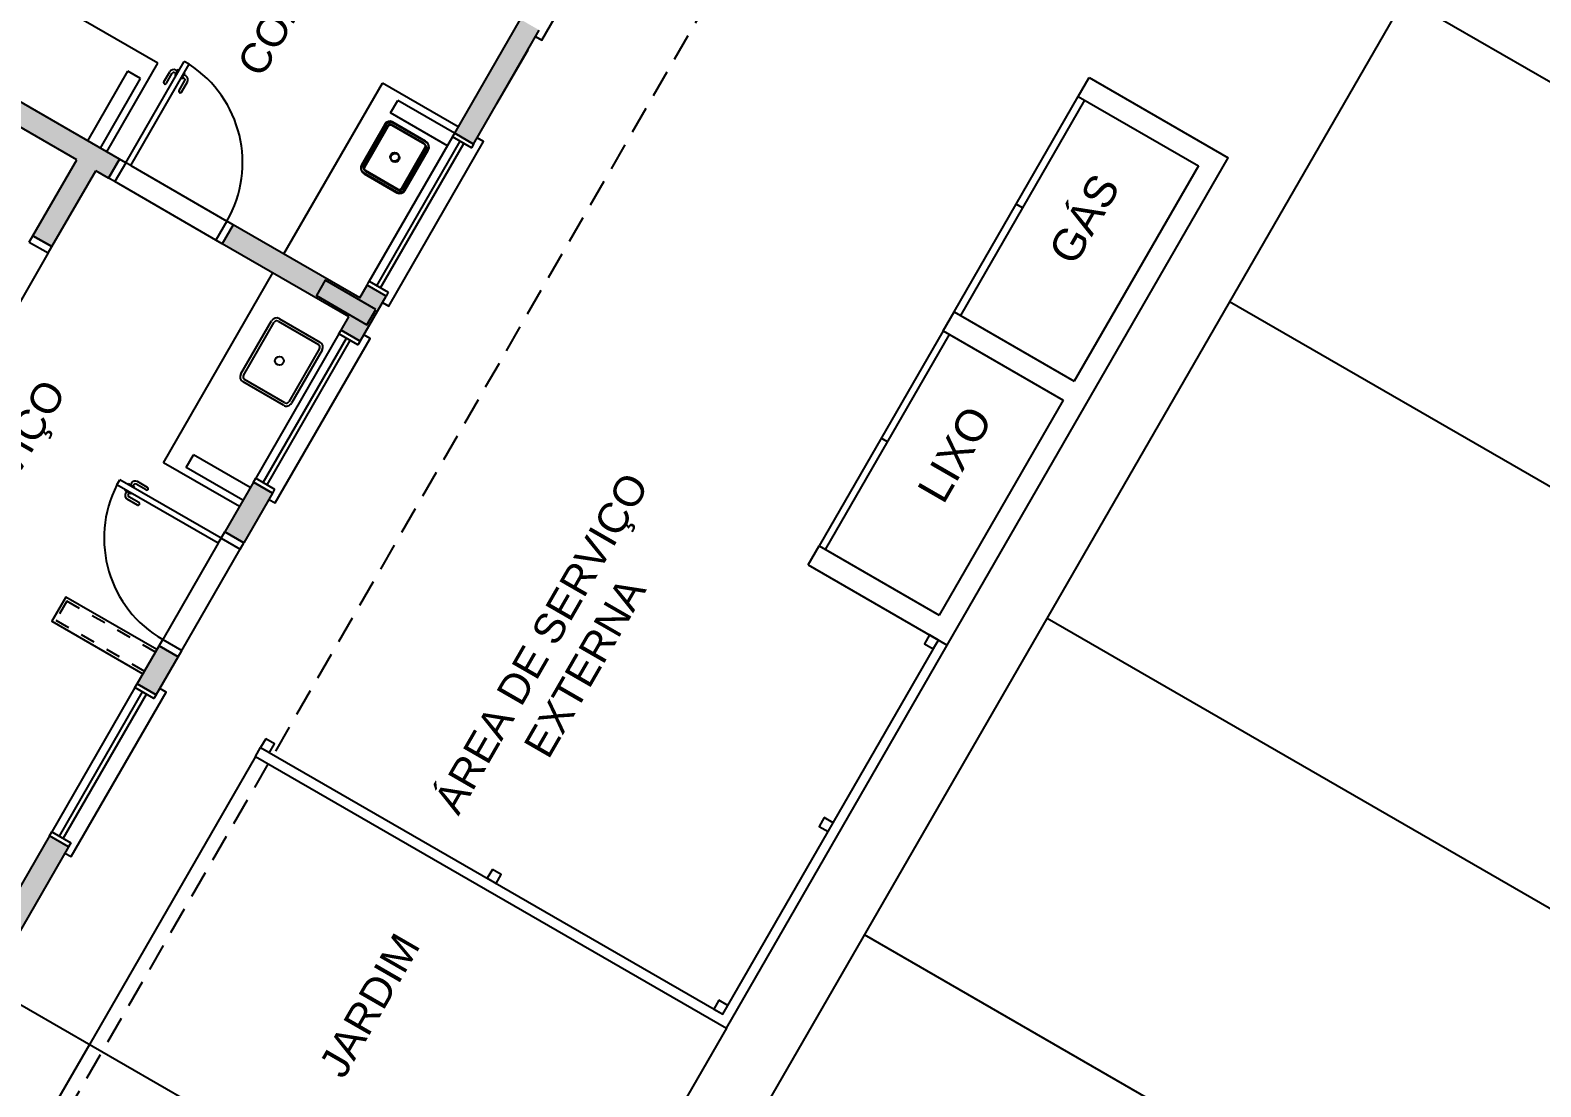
# Model space of a CAD drawing. Extents: x 247 to 523, y 32 to 113.
# Drawn here: x 478.8 to 489.14, y 49.91 to 57.14 of the extents above; entities that cross this region are included whole.
import ezdxf

# ---------------------------------------------------------------- set-up
doc = ezdxf.new("R2010")
doc.units = 0
doc.header["$LTSCALE"] = 0.005
for name, pattern in [('HIDDEN', [9.525, 6.35, -3.175]), ('TRACEJADO_G', [0.375, 0.25, -0.125]), ('TRAÇO-2PTOS_P', [0.625, 0.25, -0.125, 0, -0.125, 0, -0.125])]:
    doc.linetypes.add(name, pattern=pattern)
doc.layers.get('0').update_dxf_attribs({"linetype": 'CONTINUOUS'})
for name, color, linetype in [('A-COTAS', 1, 'CONTINUOUS'), ('A-JANEL', 3, 'CONTINUOUS'), ('A-PAREDE', 5, 'CONTINUOUS'), ('A-PISOS-CTEL', 2, 'TRACEJADO_G'), ('A-PISOS-NIVEL', 1, 'CONTINUOUS'), ('A-SOLEIRA', 1, 'CONTINUOUS'), ('AR-ALV', 5, 'CONTINUOUS'), ('ARQ-ALV-CORTE', 5, 'CONTINUOUS'), ('ARQ-ALV-VISTA2', 2, 'CONTINUOUS'), ('ARQ-BNC-VISTA', 1, 'CONTINUOUS'), ('ARQ-COB-PROJ', 8, 'TRAÇO-2PTOS_P'), ('ARQ-ESQ-VISTA1', 2, 'CONTINUOUS'), ('ARQ-TXT-1_050', 2, 'CONTINUOUS'), ('ARQ-TXT-1_075', 2, 'CONTINUOUS')]:
    doc.layers.add(name, color=color, linetype=linetype)
doc.styles.add('ESC-50-A20', font='arial.ttf', dxfattribs={"height": 0.1})

msp = doc.modelspace()

# ---------------------------------------------------------------- hatches: boundary and pattern name
at = {"layer": 'A-COTAS'}
h = msp.add_hatch(color=253, dxfattribs=at)
h.set_gradient(color1=(173, 173, 173), color2=(173, 173, 173))
h.paths.add_polyline_path([(482.62101, 66.39681), (482.27452, 66.59668), (482.21457, 66.49273), (482.56106, 66.29287)])
h.paths.add_polyline_path([(486.36343, 64.23888), (486.01694, 64.43874), (485.95699, 64.33479), (486.30348, 64.13493)])
h.paths.add_polyline_path([(479.65068, 61.80771), (479.85055, 62.1542), (479.7466, 62.21416), (479.54674, 61.86767)])
h.paths.add_polyline_path([(483.63532, 59.50929), (483.83518, 59.85578), (483.73123, 59.91574), (483.53137, 59.56925)])
h.paths.add_polyline_path([(481.16702, 55.23014), (480.82053, 55.43001), (480.76057, 55.32606), (481.10706, 55.1262)])
h.paths.add_polyline_path([(477.42493, 57.38866), (477.07844, 57.58852), (477.01848, 57.48457), (477.36497, 57.28471)])
h.paths.add_polyline_path([(478.56881, 50.72578), (478.22232, 50.92564), (478.16236, 50.82169), (478.50885, 50.62183)])
h.paths.add_polyline_path([(474.82672, 52.88429), (474.48023, 53.08415), (474.42027, 52.98021), (474.76676, 52.78034)])
h = msp.add_hatch(color=253, dxfattribs=at)
h.set_gradient(color1=(173, 173, 173), color2=(173, 173, 173))
h.paths.add_polyline_path([(477.20288, 57.53406), (477.30281, 57.7073), (477.17287, 57.78225), (476.87997, 57.27447), (477.00991, 57.19952), (477.12793, 57.40412), (479.12024, 56.25492), (478.82045, 55.73518), (478.95038, 55.66023), (479.25018, 56.17997), (479.3368, 56.13), (479.41175, 56.25994)])
h.paths.add_polyline_path([(477.36497, 57.28471), (477.01848, 57.48457), (477.07844, 57.58852), (477.42493, 57.38866)], flags=16)
h.paths.add_polyline_path([(480.19135, 55.81025), (480.1164, 55.68031), (480.98263, 55.18066), (480.92984, 55.08915), (481.05978, 55.0142), (481.23747, 55.32227), (481.10754, 55.39721), (481.05757, 55.31059), (480.88436, 55.4105, -0.03317436), (480.86249, 55.4058), (481.16702, 55.23014), (481.10706, 55.1262), (480.76057, 55.32606), (480.80718, 55.40686, -0.29318238), (480.67437, 55.53163)])
h.paths.add_polyline_path([(482.28675, 57.14134), (482.15682, 57.21629), (481.70729, 56.43697), (481.83723, 56.36203)])
h.paths.add_polyline_path([(477.97734, 58.87671), (477.84741, 58.95165), (477.47274, 58.30212), (477.60268, 58.22717)])
h = msp.add_hatch(color=253, dxfattribs=at)
h.set_gradient(color1=(173, 173, 173), color2=(173, 173, 173))
h.paths.add_polyline_path([(479.81345, 52.85353), (479.68352, 52.92847), (479.53379, 52.6689), (479.66373, 52.59395)])
h.paths.add_polyline_path([(480.46002, 53.97444), (480.33009, 54.04939), (480.13321, 53.70808), (480.26314, 53.63313)])
h.paths.add_polyline_path([(477.60131, 53.32143), (477.47138, 53.39638), (477.42141, 53.30975), (475.4291, 54.45896), (475.47976, 54.54679), (475.34982, 54.62173), (475.0993, 54.18742), (475.22924, 54.11247), (475.35415, 54.32903), (477.34647, 53.17982), (477.2965, 53.0932), (477.42643, 53.01825)])
h.paths.add_polyline_path([(478.50069, 54.88063), (478.37076, 54.95558), (478.09595, 54.47916), (476.10363, 55.62836), (476.25353, 55.88823), (476.1236, 55.96318), (475.64962, 55.14147), (475.77955, 55.06652), (476.02869, 55.49843), (478.021, 54.34922), (477.82114, 54.00273), (477.95107, 53.92779)])
h = msp.add_hatch(color=253, dxfattribs=at)
h.set_gradient(color1=(173, 173, 173), color2=(173, 173, 173))
h.paths.add_polyline_path([(480.67437, 55.53163, 0.29318238), (480.80718, 55.40686), (480.82053, 55.43001), (480.86249, 55.4058, 0.03317436), (480.88436, 55.4105)])
h = msp.add_hatch(color=253, dxfattribs=at)
h.set_gradient(color1=(173, 173, 173), color2=(173, 173, 173))
h.paths.add_polyline_path([(479.06397, 51.55419), (478.93404, 51.62914), (478.45937, 50.80623), (476.72692, 51.80554), (476.97674, 52.23865), (476.84681, 52.3136), (476.59698, 51.88048), (474.60467, 53.02969), (474.72958, 53.24625), (474.59965, 53.3212), (474.39979, 52.97471), (478.51435, 50.60134)])
h.paths.add_polyline_path([(478.56881, 50.72578), (478.50885, 50.62183), (478.16236, 50.82169), (478.22232, 50.92564)], flags=16)
h.paths.add_polyline_path([(474.82672, 52.88429), (474.76676, 52.78034), (474.42027, 52.98021), (474.48023, 53.08415)], flags=16)

# ---------------------------------------------------------------- linework, layer by layer
at = {"color": 251}
for p, q in [((485.12604, 55.21497), (485.97545, 56.68755)), ((486.01876, 56.66257), (485.16935, 55.18999)), ((485.59405, 55.92628), (485.55074, 55.95126)), ((485.05109, 55.08504), (484.20167, 53.61246)), ((484.24498, 53.58747), (485.0944, 55.06005)), ((484.66969, 54.32376), (484.62638, 54.34875)), ((483.54224, 50.40781), (485.01894, 52.96788)), ((483.5679, 50.31219), (485.07957, 52.9329)), ((480.34383, 52.1719), (480.3788, 52.23254)), ((480.3788, 52.23254), (483.54224, 50.40781)), ((480.34383, 52.1719), (483.5679, 50.31219))]:
    msp.add_line(p, q, dxfattribs=at)
at = {"layer": 'A-JANEL', "color": 251}
msp.add_line((479.06397, 51.55419), (478.93404, 51.62914), dxfattribs=at)
at = {"layer": 'A-PAREDE', "color": 251}
for p, q in [((479.41175, 56.25994), (477.20288, 57.53406)), ((479.12024, 56.25492), (477.12793, 57.40412)), ((485.07957, 52.9329), (487.00325, 56.26786)), ((486.79836, 56.21288), (485.94895, 54.7403)), ((485.874, 54.61036), (485.02459, 53.13778)), ((478.93404, 51.62914), (478.45937, 50.80623)), ((479.06397, 51.55419), (478.93404, 51.62914)), ((479.06397, 51.55419), (478.51435, 50.60134))]:
    msp.add_line(p, q, dxfattribs=at)
at = {"layer": 'A-PISOS-CTEL', "color": 251, "linetype": 'TRACEJADO_G', "ltscale": 150}
msp.add_lwpolyline([(471.82785, 53.41926), (480.5968, 68.6215), (487.61321, 64.57429), (478.84426, 49.37205)], close=True, dxfattribs=at)
at = {"layer": 'A-PISOS-NIVEL', "color": 251}
for p, q in [((482.46479, 47.39911), (488.21082, 57.36068)), ((492.54195, 54.86241), (488.21082, 57.36068)), ((491.34277, 52.78347), (487.01165, 55.28175)), ((490.09363, 50.61791), (485.76251, 53.11619)), ((480.34383, 52.1719), (479.20733, 50.20162)), ((488.84449, 48.45235), (484.51337, 50.95063)), ((478.51435, 50.60134), (482.4314, 48.34191)), ((483.5679, 50.31219), (482.03167, 47.64893)), ((479.20733, 50.20162), (478.80761, 49.50864))]:
    msp.add_line(p, q, dxfattribs=at)
for points in [[(484.9583, 53.00285), (484.92332, 52.94222), (484.98396, 52.90724), (485.01894, 52.96788), (484.9583, 53.00285)], [(480.41378, 52.29317), (480.3788, 52.23254), (480.43944, 52.19756), (480.47442, 52.2582), (480.41378, 52.29317)], [(484.23744, 51.75314), (484.20246, 51.6925), (484.2631, 51.65752), (484.29807, 51.71816), (484.23744, 51.75314)], [(481.96518, 51.39829), (481.9302, 51.33766), (481.99084, 51.30268), (482.02581, 51.36332), (481.96518, 51.39829)], [(483.51658, 50.50342), (483.4816, 50.44278), (483.54224, 50.40781), (483.57721, 50.46844), (483.51658, 50.50342)]]:
    msp.add_lwpolyline(points, dxfattribs=at)
at = {"layer": 'A-SOLEIRA', "color": 251}
for p, q in [((479.48971, 56.21497), (480.14804, 55.83523)), ((480.07309, 55.7053), (479.38011, 56.10502))]:
    msp.add_line(p, q, dxfattribs=at)
at = {"layer": 'AR-ALV', "color": 251}
for p, q in [((485.97545, 56.68755), (486.0504, 56.81749)), ((486.0504, 56.81749), (487.00325, 56.26786)), ((485.97545, 56.68755), (486.79836, 56.21288)), ((485.05109, 55.08504), (485.12604, 55.21497)), ((485.12604, 55.21497), (485.94895, 54.7403)), ((485.05109, 55.08504), (485.874, 54.61036)), ((484.12673, 53.48252), (484.20167, 53.61246)), ((484.20167, 53.61246), (485.02459, 53.13778)), ((484.12673, 53.48252), (485.07957, 52.9329))]:
    msp.add_line(p, q, dxfattribs=at)
at = {"layer": 'ARQ-ALV-CORTE', "color": 251}
for p, q in [((479.67488, 56.91626), (477.89912, 57.94055)), ((481.70729, 56.43697), (482.15682, 57.21629)), ((481.83723, 56.36203), (482.28675, 57.14134)), ((481.99695, 56.63893), (482.2093, 57.00707)), ((479.32512, 56.3099), (479.67488, 56.91626)), ((479.45506, 56.23495), (479.85478, 56.92793)), ((479.48971, 56.21497), (479.88943, 56.90795)), ((479.19519, 56.38485), (479.47, 56.86127)), ((479.28181, 56.33489), (479.55662, 56.81131)), ((479.55662, 56.81131), (479.47, 56.86127)), ((481.73211, 56.47999), (481.21237, 56.77979)), ((481.26736, 56.57491), (481.31732, 56.66153)), ((481.65716, 56.35006), (481.26736, 56.57491)), ((481.70713, 56.43668), (481.31732, 56.66153)), ((481.83723, 56.36203), (481.70729, 56.43697)), ((481.83723, 56.36203), (481.70729, 56.43697)), ((479.45506, 56.23495), (479.41175, 56.25994)), ((479.45506, 56.23495), (479.38011, 56.10502)), ((479.48971, 56.21497), (479.45506, 56.23495))]:
    msp.add_line(p, q, dxfattribs=at)
for points in [[(481.08353, 56.16659), (481.30869, 56.03659, 0.41421356), (481.36333, 56.05123), (481.52333, 56.32836, 0.41421356), (481.50869, 56.383), (481.28353, 56.513, 0.41421356), (481.22888, 56.49836), (481.06888, 56.22123, 0.41421356)], [(481.08684, 56.15954), (481.31206, 56.02963, 0.41421356), (481.36669, 56.04429), (481.52658, 56.32148, 0.41421356), (481.51192, 56.37612), (481.2867, 56.50603, 0.41421356), (481.23206, 56.49137), (481.07217, 56.21417, 0.41421356)], [(481.09353, 56.18391), (481.31869, 56.05391, 0.41421356), (481.34601, 56.06123), (481.50601, 56.33836, 0.41421356), (481.49869, 56.36568), (481.27353, 56.49568, 0.41421356), (481.24621, 56.48836), (481.08621, 56.21123, 0.41421356)], [(481.09683, 56.17686), (481.32205, 56.04695, 0.41421356), (481.34937, 56.05428), (481.50926, 56.33148, 0.41421356), (481.50192, 56.35879), (481.27671, 56.4887, 0.41421356), (481.24939, 56.48137), (481.0895, 56.20418, 0.41421356)]]:
    msp.add_lwpolyline(points, format="xyb", close=True, dxfattribs=at)
msp.add_lwpolyline([(481.83723, 56.36203), (481.82224, 56.33604), (481.6923, 56.41099), (481.70729, 56.43697)], close=True, dxfattribs=at)
for centre in [(481.29611, 56.2748), (481.29938, 56.26783)]:
    msp.add_circle(centre, 0.03, dxfattribs=at)
at = {"layer": 'ARQ-ALV-VISTA2', "color": 251, "ltscale": 0.1}
msp.add_lwpolyline([(479.65854, 52.88516), (479.66853, 52.90249), (479.04485, 53.26224), (478.94992, 53.09766), (479.5736, 52.73791)], dxfattribs=at)
at = {"layer": 'ARQ-BNC-VISTA', "color": 251}
for p, q in [((480.53784, 55.61038), (481.21237, 56.77979)), ((479.71341, 54.18111), (480.46289, 55.48045))]:
    msp.add_line(p, q, dxfattribs=at)
at = {"layer": 'ARQ-COB-PROJ', "color": 251, "linetype": 'HIDDEN', "ltscale": 0.04}
msp.add_lwpolyline([(479.65854, 52.88516), (479.05218, 53.23492), (478.97723, 53.10499), (479.58359, 52.75523)], dxfattribs=at)
at = {"layer": 'ARQ-ESQ-VISTA1', "color": 251}
for p, q in [((479.88943, 56.90795), (479.85478, 56.92793)), ((479.71635, 56.78801), (479.75632, 56.85731)), ((479.73368, 56.77802), (479.77365, 56.84732)), ((479.78731, 56.85098), (479.8003, 56.84349)), ((479.79281, 56.83049), (479.81779, 56.87381)), ((479.79281, 56.83049), (479.79714, 56.828)), ((479.7973, 56.86831), (479.81029, 56.86081)), ((479.81779, 56.87381), (479.82212, 56.87131)), ((479.8203, 56.72805), (479.86027, 56.79735)), ((479.83612, 56.80551), (479.83179, 56.80801)), ((479.83612, 56.80551), (479.8611, 56.84882)), ((479.83762, 56.71806), (479.8776, 56.78736)), ((479.85661, 56.81101), (479.84361, 56.81851)), ((479.8666, 56.82834), (479.85361, 56.83583)), ((479.8611, 56.84882), (479.85677, 56.85132)), ((481.6923, 56.41099), (481.12253, 55.4232)), ((481.1745, 55.39322), (481.74428, 56.38101)), ((481.20049, 55.37823), (481.77026, 56.36602)), ((479.3368, 56.13), (479.41175, 56.25994)), ((479.41175, 56.25994), (479.3368, 56.13)), ((478.82045, 55.73518), (479.12024, 56.25492)), ((478.95038, 55.66023), (479.25018, 56.17997)), ((479.3368, 56.13), (479.25018, 56.17997)), ((479.38011, 56.10502), (479.3368, 56.13)), ((480.14804, 55.83523), (480.07309, 55.7053)), ((480.19135, 55.81025), (480.1164, 55.68031)), ((480.19135, 55.81025), (480.1164, 55.68031)), ((480.19135, 55.81025), (480.14804, 55.83523)), ((481.05757, 55.31059), (480.19135, 55.81025)), ((478.79547, 55.69187), (478.82045, 55.73518)), ((478.79547, 55.69187), (478.9254, 55.61692)), ((478.95038, 55.66023), (478.82045, 55.73518)), ((478.82045, 55.73518), (478.95038, 55.66023)), ((478.9254, 55.61692), (478.95038, 55.66023)), ((480.1164, 55.68031), (480.07309, 55.7053)), ((480.98263, 55.18066), (480.1164, 55.68031)), ((478.9254, 55.61692), (478.52568, 54.92394)), ((481.05757, 55.31059), (481.10754, 55.39721)), ((481.05757, 55.31059), (481.10754, 55.39721)), ((481.23747, 55.32227), (481.10754, 55.39721)), ((481.23747, 55.32227), (481.10754, 55.39721)), ((481.05961, 55.01391), (481.23747, 55.32227)), ((480.24366, 54.78896), (480.45352, 55.15277)), ((480.26098, 54.77896), (480.47084, 55.14278)), ((480.49816, 55.15011), (480.77535, 54.99022)), ((480.50815, 55.16743), (480.78534, 55.00754)), ((480.92967, 55.08886), (480.98263, 55.18066)), ((480.91485, 55.06317), (480.34508, 54.07538)), ((480.39705, 54.0454), (480.96683, 55.03319)), ((480.42304, 54.03041), (480.99281, 55.0182)), ((481.05961, 55.01391), (480.92967, 55.08886)), ((481.05961, 55.01391), (480.92967, 55.08886)), ((480.92967, 55.08886), (481.05961, 55.01391)), ((481.05978, 55.0142), (480.92984, 55.08915)), ((480.78268, 54.9629), (480.57283, 54.59909)), ((480.8, 54.95291), (480.59015, 54.58909)), ((480.53551, 54.57443), (480.25832, 54.73432)), ((480.54551, 54.59176), (480.26832, 54.75164)), ((479.86832, 54.14948), (479.91829, 54.2361)), ((480.30809, 54.01126), (479.91829, 54.2361)), ((480.23314, 53.88132), (479.71341, 54.18111)), ((480.25812, 53.92463), (479.86832, 54.14948)), ((479.39526, 54.02984), (479.41525, 54.06449)), ((480.08824, 53.63012), (479.39526, 54.02984)), ((480.10823, 53.66477), (479.41525, 54.06449)), ((479.44939, 53.99285), (479.45189, 53.99718)), ((479.4927, 53.96786), (479.44939, 53.99285)), ((479.45489, 53.97236), (479.46238, 53.98535)), ((479.47437, 54.03616), (479.47187, 54.03183)), ((479.51768, 54.01118), (479.47437, 54.03616)), ((479.49486, 54.04166), (479.48737, 54.02866)), ((479.51219, 54.03166), (479.50469, 54.01867)), ((479.51768, 54.01118), (479.51519, 54.00684)), ((479.59514, 53.99536), (479.52584, 54.03533)), ((479.60514, 54.01268), (479.53584, 54.05265)), ((480.33009, 54.04939), (480.13321, 53.70808)), ((480.46002, 53.97444), (480.33009, 54.04939)), ((480.46002, 53.97444), (480.33009, 54.04939)), ((480.33009, 54.04939), (480.46002, 53.97444)), ((480.46002, 53.97444), (480.33009, 54.04939)), ((479.53518, 53.89141), (479.46589, 53.93138)), ((479.47221, 53.96237), (479.47971, 53.97536)), ((479.54518, 53.90873), (479.47588, 53.94871)), ((479.4927, 53.96786), (479.4952, 53.9722)), ((480.46002, 53.97444), (480.26314, 53.63313)), ((480.10823, 53.66477), (480.13321, 53.70808)), ((480.13321, 53.70808), (480.26314, 53.63313)), ((480.26314, 53.63313), (480.13321, 53.70808)), ((480.08824, 53.63012), (479.7085, 52.97179)), ((479.83844, 52.89684), (480.23816, 53.58982)), ((480.08824, 53.63012), (480.10823, 53.66477)), ((480.10823, 53.66477), (480.23816, 53.58982)), ((480.23816, 53.58982), (480.26314, 53.63313)), ((479.68352, 52.92847), (479.7085, 52.97179)), ((479.7085, 52.97179), (479.83844, 52.89684)), ((479.53379, 52.6689), (479.68352, 52.92847)), ((479.66373, 52.59395), (479.81345, 52.85353)), ((479.68352, 52.92847), (479.81345, 52.85353)), ((479.81345, 52.85353), (479.68352, 52.92847)), ((479.81345, 52.85353), (479.83844, 52.89684)), ((479.5188, 52.64291), (478.94903, 51.65513)), ((479.66373, 52.59395), (479.53379, 52.6689)), ((479.001, 51.62515), (479.57078, 52.61293)), ((479.02699, 51.61016), (479.59676, 52.59794))]:
    msp.add_line(p, q, dxfattribs=at)
for points in [[(482.26177, 57.09803), (482.30508, 57.07304), (482.9548, 58.19942), (482.91149, 58.22441)], [(481.21249, 55.27895), (481.2558, 55.25397), (481.90552, 56.38035), (481.86221, 56.40534)], [(480.43504, 53.93113), (480.47835, 53.90615), (481.12807, 55.03253), (481.08476, 55.05751)], [(479.03899, 51.51088), (479.0823, 51.4859), (479.73202, 52.61228), (479.68871, 52.63726)]]:
    msp.add_lwpolyline(points, dxfattribs=at)
for points in [[(481.16702, 55.23014), (480.82053, 55.43001), (480.76057, 55.32606), (481.10706, 55.1262)], [(481.25246, 55.34825), (481.23747, 55.32227), (481.10754, 55.39721), (481.12253, 55.4232)], [(481.05978, 55.0142), (481.04479, 54.98822), (480.91485, 55.06317), (480.92984, 55.08915)], [(480.47501, 54.00043), (480.46002, 53.97444), (480.33009, 54.04939), (480.34508, 54.07538)], [(479.66373, 52.59395), (479.64874, 52.56796), (479.5188, 52.64291), (479.53379, 52.6689)], [(479.07896, 51.58018), (479.06397, 51.55419), (478.93404, 51.62914), (478.94903, 51.65513)]]:
    msp.add_lwpolyline(points, close=True, dxfattribs=at)
msp.add_circle((480.50728, 54.87932), 0.03, dxfattribs=at)
for centre, radius, start, end in [((479.45556, 56.23582), 0.8, 329.951133, 57.156814), ((479.72501, 56.78302), 0.01, 150.022798, 330.022798), ((479.78231, 56.84232), 0.03, 60.022798, 150.022798), ((479.78231, 56.84232), 0.01, 60.022798, 150.022798), ((479.85161, 56.80235), 0.01, 330.022798, 60.022798), ((479.85161, 56.80235), 0.03, 330.022798, 60.022798), ((479.82896, 56.72306), 0.01, 150.022798, 330.022798), ((480.48816, 55.13278), 0.04, 60.022798, 150.022798), ((480.48816, 55.13278), 0.02, 60.022798, 150.022798), ((480.76536, 54.97289), 0.02, 330.022798, 60.022798), ((480.76536, 54.97289), 0.04, 330.022798, 60.022798), ((480.27831, 54.76897), 0.04, 150.022798, 240.022798), ((480.27831, 54.76897), 0.02, 150.022798, 240.022798), ((480.5555, 54.60908), 0.04, 240.022798, 330.022798), ((480.5555, 54.60908), 0.02, 240.022798, 330.022798), ((480.10736, 53.66527), 0.8, 152.888782, 240.094462), ((479.52085, 54.02667), 0.03, 60.022798, 150.022798), ((479.52085, 54.02667), 0.01, 60.022798, 150.022798), ((479.60014, 54.00402), 0.01, 240.022798, 60.022798), ((479.48088, 53.95737), 0.03, 150.022798, 240.022798), ((479.48088, 53.95737), 0.01, 150.022798, 240.022798), ((479.54018, 53.90007), 0.01, 240.022798, 60.022798)]:
    msp.add_arc(centre, radius, start, end, dxfattribs=at)

# ---------------------------------------------------------------- texts
at = {"layer": 'ARQ-ALV-CORTE', "color": 251, "insert": (479.29549, 55.32523), "char_height": 0.2048, "attachment_point": 1, "rotation": 60.028251, "style": 'ESC-50-A20'}
msp.add_mtext_dynamic_manual_height_columns('\\pi1.8291;COZINHA     ', width=4.4606405, gutter_width=1, heights=[0], dxfattribs=at)
at = {"layer": 'ARQ-TXT-1_050', "color": 251, "char_height": 0.2048, "attachment_point": 1, "style": 'ESC-50-A20'}
for s, insert, rotation in [('\\pi1.1607;ÁREA DE SERVIÇO    ', (476.98617, 51.49367), 60.028251), ('\\pi1.1607;ÁREA DE SERVIÇO \\P\\pi1.8014;EXTERNA       ', (480.97538, 50.85701), 60.022798), ('\\pi1.9481;JARDIM       ', (479.79555, 48.37158), 60.022798)]:
    msp.add_mtext_dynamic_manual_height_columns(s, width=4.4606405, gutter_width=1, heights=[0], dxfattribs=dict(at, insert=insert, rotation=rotation))
at = {"layer": 'ARQ-TXT-1_075', "color": 251, "char_height": 0.144, "attachment_point": 1, "rotation": 60.022798, "style": 'ESC-50-A20'}
for s, insert in [('\\pi1.1104;{\\fVerdana|b0|i0|c0|p34;      \\fArial|b0|i0|c0|p34;\\H1.5x; GÁS\\P\\pi1.3526;      }', (484.97837, 54.26688)), ('\\pi0.96121;{\\fVerdana|b0|i0|c0|p34;      \\fArial|b0|i0|c0|p34;\\H1.5x; LIXO\\P\\pi1.2976;      }', (484.15532, 52.76536))]:
    msp.add_mtext_dynamic_manual_height_columns(s, width=3.0981248, gutter_width=1, heights=[0], dxfattribs=dict(at, insert=insert))

doc.saveas('drawing.dxf')
